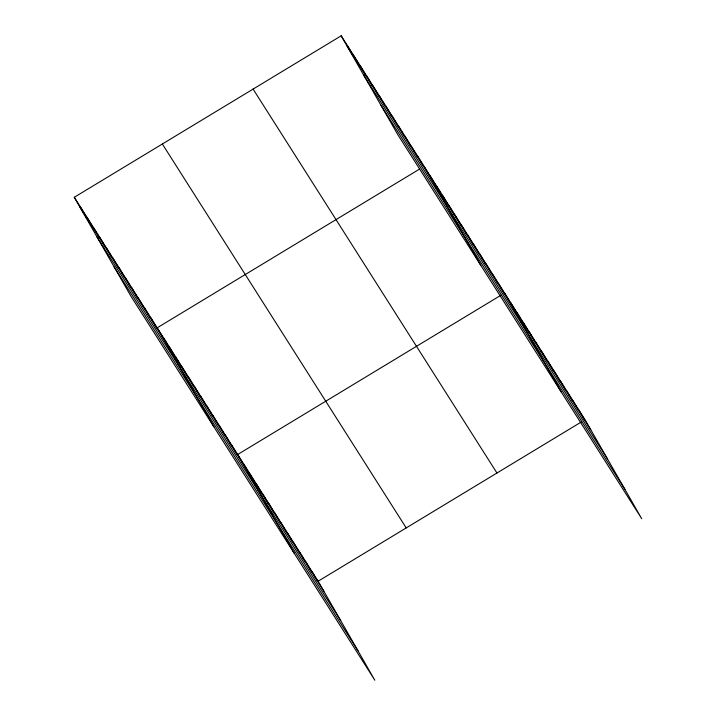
<?xml version="1.0" encoding="UTF-8"?>
<svg xmlns="http://www.w3.org/2000/svg" width="716" height="716" viewBox="0 0 716 716"><rect width="100%" height="100%" fill="white"/><g stroke="black" fill="none" stroke-linecap="round" stroke-linejoin="round"><path stroke-width="1.07" d="M74.276 197.285L318.137 581.213L374.826 680.2L130.965 296.272L74.276 197.285L341.174 35.8L585.035 419.728L641.724 518.715L397.863 134.787L341.174 35.8M419.594 169.057L157.189 327.821L213.878 426.808M500.967 295.207L237.667 454.517L294.357 553.504M318.137 581.213L581.437 421.903M346.893 45.797L590.754 429.725M363.71 75.162L607.58 459.09M381.046 105.422L624.907 489.35M253.097 89.088L496.958 473.016M162.353 143.997L406.214 527.925M80.004 207.282L323.865 591.21M96.821 236.647L340.682 620.575M114.148 266.907L358.009 650.835M578.841 409.982L584.569 419.979M572.648 400.235L578.376 410.232M566.463 390.489L572.182 400.486M560.27 380.742L565.998 390.739M554.077 370.995L559.805 380.993M547.892 361.249L553.611 371.246M541.699 351.511L547.427 361.499M535.514 341.765L541.233 351.753M529.321 332.018L535.049 342.015M523.128 322.272L528.856 332.269M516.943 312.525L522.662 322.522M510.75 302.779L516.478 312.776M504.556 293.032L561.246 392.019M498.372 283.285L504.091 293.283M492.178 273.539L497.906 283.536M485.985 263.792L491.713 273.789M479.801 254.046L485.52 264.043M473.607 244.299L479.335 254.296M467.414 234.553L473.142 244.55M461.229 224.815L466.948 234.803M455.036 215.069L460.764 225.057M448.843 205.322L454.57 215.319M442.658 195.575L448.377 205.573M436.465 185.829L442.193 195.826M430.271 176.082L435.999 186.079M424.087 166.336L480.776 265.323M417.705 156.294L423.433 166.291M411.324 146.252L417.052 156.249M404.952 136.21L410.671 146.207M398.57 126.168L404.298 136.165M392.198 116.126L397.917 126.123M385.817 106.084L391.545 116.081M379.435 96.051L385.163 106.04M373.063 86.01L378.782 96.007M366.681 75.968L372.41 85.965M360.3 65.926L366.028 75.923M353.928 55.884L359.647 65.881M347.546 45.842L353.274 55.839M311.952 571.466L317.671 581.464M305.759 561.72L311.487 571.717M299.565 551.973L305.293 561.971M293.381 542.227L299.1 552.224M287.188 532.48L292.916 542.477M280.994 522.734L286.722 532.731M274.81 512.996L280.529 522.984M268.616 503.25L274.344 513.238M262.423 493.503L268.151 503.5M256.238 483.756L261.958 493.754M250.045 474.01L255.773 484.007M243.852 464.263L249.58 474.26M231.474 444.77L237.202 454.767M225.28 435.024L231.008 445.021M219.096 425.277L224.815 435.274M212.903 415.531L218.631 425.528M206.709 405.784L212.437 415.781M200.525 396.038L206.244 406.035M194.331 386.3L200.059 396.288M188.138 376.553L193.866 386.542M181.954 366.807L187.673 376.804M175.76 357.06L181.488 367.057M169.567 347.314L175.295 357.311M163.382 337.567L169.101 347.564M150.816 317.779L156.536 327.776M144.435 307.737L150.163 317.734M138.054 297.695L143.782 307.692M131.681 287.653L137.4 297.65M125.3 277.611L131.028 287.608M118.919 267.569L124.647 277.566M112.546 257.536L118.265 267.524M106.165 247.494L111.893 257.483M99.793 237.452L105.512 247.45M93.411 227.411L99.139 237.408M87.03 217.369L92.758 227.366M80.657 207.327L86.376 217.324"/></g></svg>
